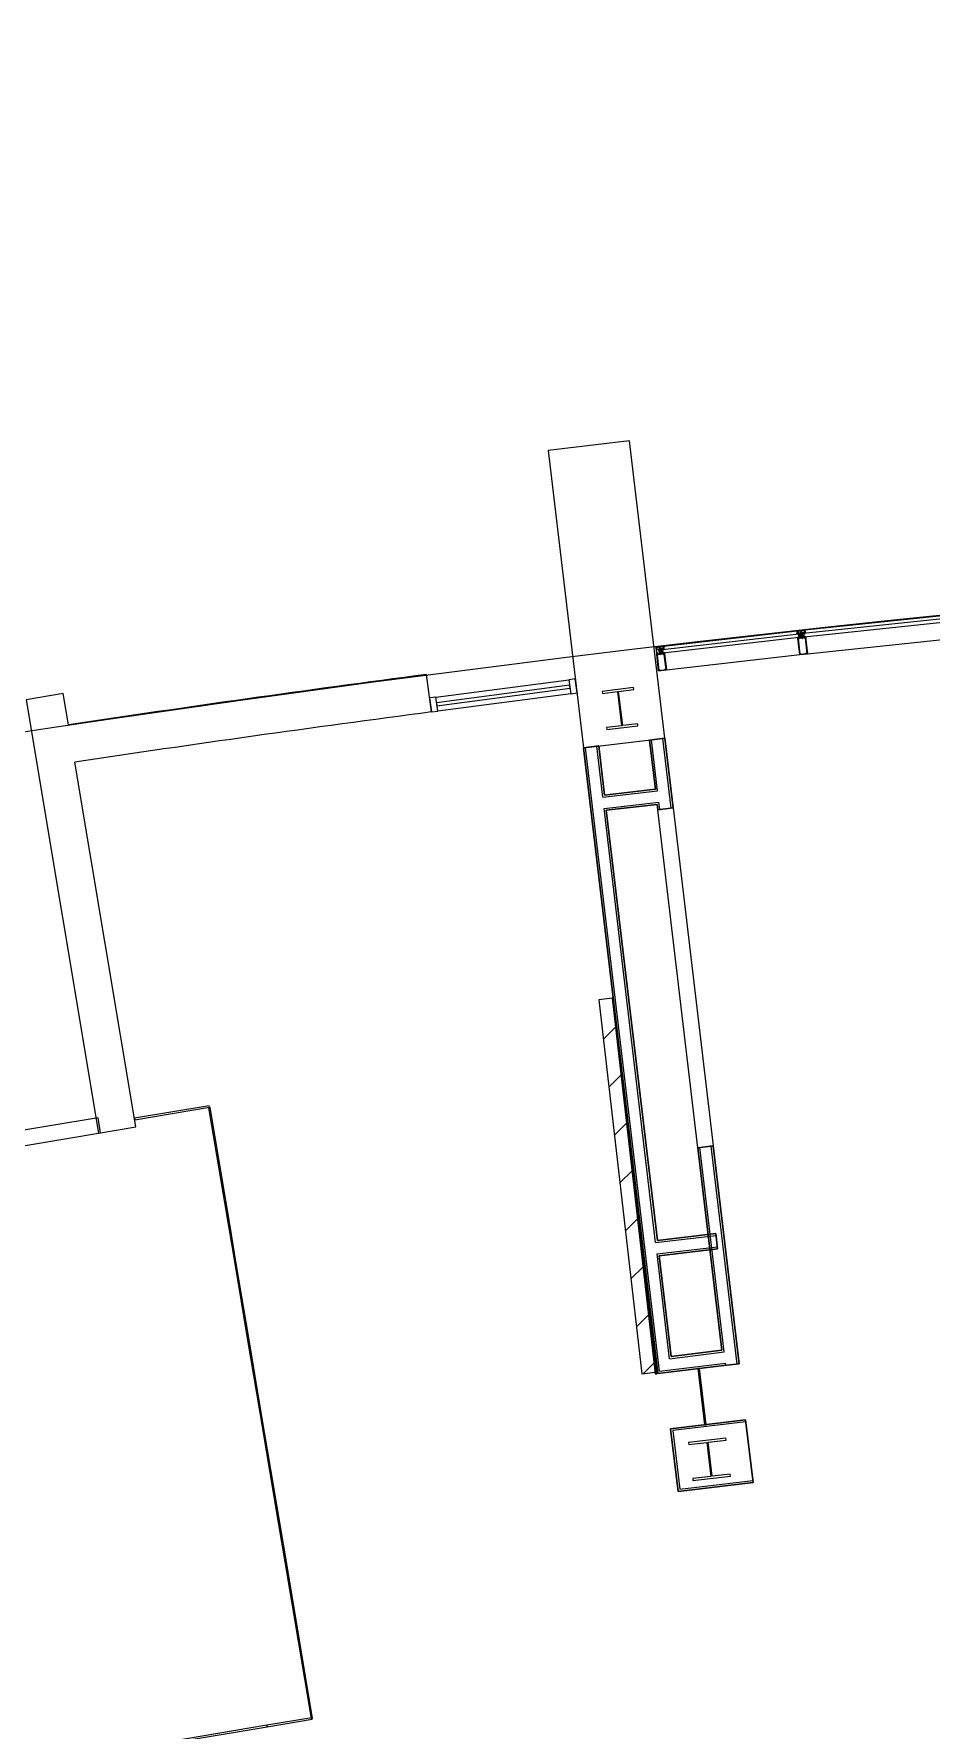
# Model space of a CAD drawing. Header units: millimetres. Extents: x -15988 to 119026, y 0 to 105082.
# Drawn here: x 26410 to 33647, y 38866 to 52541 of the extents above; entities that cross this region are included whole.
import ezdxf

# ---------------------------------------------------------------- set-up
doc = ezdxf.new("R2010")
doc.units = ezdxf.units.MM
doc.header["$LTSCALE"] = 25
doc.header["$MEASUREMENT"] = 0
doc.layers.add('PLANON_CONSTRUCTION', color=8, linetype='CONTINUOUS', lineweight=18)
doc.layers.add('PLANON_FLOOR_POLYLINE', color=5, linetype='CONTINUOUS')

msp = doc.modelspace()

# ---------------------------------------------------------------- linework, layer by layer
at = {"layer": 'PLANON_CONSTRUCTION', "lineweight": 25}
for p, q in [((31214, 49259), (30558, 49181)), ((31498, 46863), (31214, 49259)), ((30558, 49181), (30843, 46785)), ((34097, 47862), (32619, 47707)), ((32622, 47681), (34099, 47836)), ((32581, 47702), (31480, 47576)), ((31483, 47550), (32584, 47677)), ((32584, 47677), (32581, 47702)), ((32619, 47707), (32622, 47681)), ((31480, 47576), (31483, 47550)), ((29617, 47074), (29577, 47376)), ((26647, 47222), (26346, 47172)), ((26689, 46969), (26647, 47222)), ((29652, 47194), (29602, 47187)), ((29602, 47187), (29617, 47074)), ((29667, 47080), (29652, 47194)), ((30731, 47290), (29658, 47149)), ((29661, 47124), (30735, 47265)), ((30735, 47265), (30731, 47290)), ((31246, 47270), (30993, 47240)), ((30993, 47240), (30995, 47224)), ((30995, 47224), (31117, 47239)), ((31117, 47239), (31150, 46963)), ((31126, 47240), (31248, 47254)), ((31159, 46964), (31126, 47240)), ((31248, 47254), (31246, 47270)), ((26346, 47172), (26932, 43678)), ((29617, 47074), (29667, 47080)), ((29658, 47149), (29661, 47124)), ((31150, 46963), (31028, 46949)), ((31028, 46949), (31030, 46933)), ((31030, 46933), (31282, 46963)), ((31280, 46979), (31159, 46964)), ((31282, 46963), (31280, 46979)), ((30843, 46785), (31498, 46863)), ((27233, 43729), (26740, 46669)), ((26927, 43803), (22466, 43054)), ((26948, 43681), (26927, 43803)), ((22487, 42932), (26948, 43681)), ((26932, 43678), (27233, 43729)), ((31992, 41219), (31690, 41183)), ((31690, 41183), (31692, 41168)), ((31692, 41168), (31838, 41185)), ((31838, 41185), (31871, 40910)), ((31848, 41186), (31994, 41204)), ((31881, 40912), (31848, 41186)), ((31994, 41204), (31992, 41219)), ((31871, 40910), (31724, 40893)), ((31724, 40893), (31726, 40878)), ((31726, 40878), (32029, 40914)), ((32027, 40929), (31881, 40912)), ((32029, 40914), (32027, 40929))]:
    msp.add_line(p, q, dxfattribs=at)
at = {"layer": 'PLANON_CONSTRUCTION'}
for p, q in [((34081, 47886), (32629, 47733)), ((32566, 47726), (32629, 47733)), ((32628, 47732), (32567, 47725)), ((32625, 47727), (32628, 47723)), ((32629, 47722), (32628, 47732)), ((32629, 47733), (32630, 47722)), ((32632, 47708), (32629, 47733)), ((31427, 47595), (31490, 47602)), ((31428, 47584), (31427, 47595)), ((31489, 47601), (31428, 47594)), ((31428, 47594), (31429, 47584)), ((31459, 47595), (31464, 47552)), ((31484, 47595), (31486, 47592)), ((31489, 47592), (31486, 47596)), ((31486, 47592), (31486, 47589)), ((31490, 47591), (31489, 47601)), ((31489, 47591), (31490, 47591)), ((32566, 47726), (31490, 47602)), ((31490, 47602), (31491, 47591)), ((32565, 47701), (32566, 47715)), ((32567, 47715), (32566, 47726)), ((32566, 47726), (32569, 47701)), ((32566, 47715), (32567, 47715)), ((32567, 47725), (32568, 47716)), ((32567, 47715), (32567, 47712)), ((32568, 47708), (32567, 47713)), ((32568, 47716), (32569, 47716)), ((32568, 47713), (32569, 47714)), ((32570, 47708), (32568, 47708)), ((32568, 47676), (32571, 47662)), ((32569, 47716), (32571, 47721)), ((32569, 47714), (32569, 47714)), ((32570, 47710), (32570, 47710)), ((32573, 47712), (32571, 47712)), ((32571, 47662), (32573, 47662)), ((32573, 47720), (32572, 47717)), ((32572, 47717), (32572, 47714)), ((32572, 47714), (32575, 47714)), ((32587, 47537), (32572, 47669)), ((32573, 47670), (32575, 47670)), ((32573, 47662), (32573, 47665)), ((32594, 47710), (32574, 47708)), ((32574, 47668), (32574, 47667)), ((32575, 47710), (32575, 47711)), ((32575, 47663), (32589, 47540)), ((32576, 47666), (32578, 47666)), ((32581, 47664), (32576, 47664)), ((32577, 47711), (32591, 47713)), ((32577, 47713), (32577, 47711)), ((32579, 47670), (32587, 47671)), ((32579, 47668), (32579, 47668)), ((32580, 47709), (32581, 47702)), ((32596, 47669), (32581, 47667)), ((32581, 47667), (32582, 47665)), ((32584, 47671), (32583, 47677)), ((32587, 47671), (32588, 47671)), ((32588, 47671), (32597, 47672)), ((32588, 47671), (32588, 47671)), ((32591, 47713), (32592, 47713)), ((32592, 47713), (32599, 47714)), ((32592, 47710), (32592, 47704)), ((32592, 47710), (32593, 47710)), ((32592, 47704), (32593, 47704)), ((32592, 47704), (32594, 47704)), ((32595, 47674), (32592, 47704)), ((32593, 47718), (32594, 47715)), ((32593, 47714), (32605, 47716)), ((32593, 47713), (32605, 47715)), ((32593, 47713), (32593, 47714)), ((32593, 47704), (32594, 47704)), ((32594, 47718), (32603, 47719)), ((32594, 47719), (32594, 47718)), ((32604, 47711), (32594, 47710)), ((32594, 47710), (32594, 47710)), ((32594, 47710), (32594, 47710)), ((32594, 47704), (32596, 47704)), ((32594, 47704), (32594, 47704)), ((32595, 47719), (32602, 47720)), ((32596, 47718), (32596, 47715)), ((32596, 47714), (32598, 47697)), ((32596, 47711), (32596, 47714)), ((32596, 47705), (32597, 47704)), ((32596, 47704), (32596, 47705)), ((32598, 47677), (32596, 47688)), ((32597, 47674), (32596, 47674)), ((32596, 47666), (32596, 47669)), ((32597, 47704), (32598, 47704)), ((32597, 47673), (32597, 47674)), ((32598, 47666), (32597, 47666)), ((32598, 47726), (32602, 47684)), ((32598, 47704), (32599, 47693)), ((32598, 47697), (32602, 47689)), ((32598, 47689), (32599, 47687)), ((32610, 47671), (32598, 47670)), ((32598, 47670), (32598, 47667)), ((32599, 47714), (32607, 47715)), ((32599, 47714), (32599, 47714)), ((32599, 47714), (32599, 47714)), ((32599, 47693), (32601, 47688)), ((32600, 47673), (32600, 47674)), ((32607, 47673), (32600, 47673)), ((32601, 47719), (32602, 47715)), ((32604, 47698), (32602, 47714)), ((32603, 47711), (32602, 47714)), ((32602, 47689), (32604, 47698)), ((32603, 47719), (32603, 47720)), ((32603, 47705), (32604, 47705)), ((32604, 47694), (32603, 47705)), ((32603, 47688), (32604, 47694)), ((32604, 47719), (32604, 47716)), ((32605, 47711), (32604, 47711)), ((32604, 47705), (32606, 47705)), ((32604, 47705), (32604, 47705)), ((32604, 47705), (32604, 47705)), ((32605, 47716), (32605, 47715)), ((32624, 47714), (32605, 47712)), ((32605, 47712), (32605, 47711)), ((32605, 47688), (32606, 47690)), ((32606, 47712), (32607, 47712)), ((32606, 47705), (32607, 47706)), ((32606, 47705), (32608, 47705)), ((32607, 47714), (32621, 47716)), ((32607, 47715), (32607, 47714)), ((32608, 47705), (32607, 47712)), ((32607, 47706), (32607, 47705)), ((32607, 47705), (32608, 47705)), ((32607, 47689), (32609, 47678)), ((32607, 47675), (32607, 47673)), ((32608, 47705), (32611, 47676)), ((32611, 47676), (32610, 47676)), ((32610, 47674), (32619, 47675)), ((32610, 47675), (32610, 47674)), ((32610, 47668), (32610, 47671)), ((32612, 47668), (32611, 47667)), ((32627, 47672), (32612, 47671)), ((32612, 47671), (32612, 47668)), ((32619, 47713), (32620, 47707)), ((32619, 47674), (32620, 47675)), ((32619, 47675), (32619, 47674)), ((32620, 47675), (32629, 47676)), ((32621, 47716), (32621, 47718)), ((32622, 47719), (32625, 47720)), ((32623, 47675), (32622, 47682)), ((32625, 47723), (32623, 47726)), ((32624, 47716), (32624, 47716)), ((32625, 47720), (32625, 47723)), ((32627, 47718), (32625, 47718)), ((32627, 47670), (32627, 47672)), ((32633, 47670), (32627, 47669)), ((32628, 47722), (32629, 47722)), ((32629, 47720), (32628, 47720)), ((32630, 47714), (32628, 47714)), ((32628, 47674), (32629, 47673)), ((32629, 47720), (32630, 47720)), ((32629, 47716), (32629, 47717)), ((32630, 47722), (32631, 47719)), ((32632, 47722), (32630, 47722)), ((32630, 47720), (32631, 47715)), ((32630, 47672), (32632, 47672)), ((32635, 47708), (32632, 47722)), ((32633, 47676), (32635, 47676)), ((32633, 47674), (32633, 47674)), ((32647, 47546), (32633, 47669)), ((32635, 47676), (32650, 47544)), ((32636, 47669), (32636, 47672)), ((32637, 47669), (32636, 47669)), ((32638, 47683), (32637, 47669)), ((32649, 47544), (34101, 47696)), ((31429, 47584), (31430, 47585)), ((31430, 47582), (31429, 47582)), ((31429, 47581), (31433, 47545)), ((31432, 47590), (31430, 47585)), ((31430, 47583), (31430, 47582)), ((31435, 47549), (31432, 47575)), ((31433, 47586), (31434, 47589)), ((31434, 47579), (31433, 47586)), ((31433, 47577), (31455, 47579)), ((31433, 47545), (31442, 47546)), ((31433, 47545), (31434, 47538)), ((31452, 47581), (31434, 47579)), ((31434, 47538), (31436, 47539)), ((31449, 47406), (31434, 47538)), ((31436, 47536), (31436, 47536)), ((31442, 47548), (31437, 47548)), ((31437, 47535), (31440, 47535)), ((31437, 47531), (31451, 47409)), ((31443, 47533), (31438, 47532)), ((31440, 47539), (31449, 47540)), ((31441, 47536), (31441, 47537)), ((31443, 47539), (31442, 47546)), ((31443, 47546), (31443, 47547)), ((31458, 47538), (31443, 47536)), ((31443, 47536), (31443, 47533)), ((31449, 47540), (31450, 47540)), ((31449, 47540), (31449, 47540)), ((31450, 47540), (31458, 47541)), ((31453, 47582), (31452, 47581)), ((31460, 47583), (31453, 47582)), ((31453, 47579), (31454, 47579)), ((31453, 47579), (31454, 47572)), ((31454, 47583), (31467, 47585)), ((31454, 47582), (31467, 47584)), ((31454, 47582), (31454, 47583)), ((31454, 47572), (31455, 47573)), ((31454, 47572), (31455, 47573)), ((31457, 47543), (31454, 47572)), ((31455, 47587), (31464, 47588)), ((31455, 47587), (31455, 47587)), ((31455, 47587), (31455, 47583)), ((31455, 47579), (31456, 47579)), ((31455, 47579), (31455, 47579)), ((31455, 47573), (31457, 47573)), ((31455, 47573), (31455, 47573)), ((31455, 47573), (31455, 47573)), ((31456, 47588), (31464, 47589)), ((31456, 47579), (31466, 47580)), ((31457, 47587), (31458, 47584)), ((31457, 47579), (31457, 47582)), ((31457, 47582), (31459, 47566)), ((31457, 47573), (31458, 47573)), ((31457, 47573), (31457, 47573)), ((31458, 47543), (31457, 47543)), ((31458, 47573), (31459, 47573)), ((31459, 47545), (31458, 47557)), ((31459, 47541), (31458, 47543)), ((31458, 47535), (31458, 47538)), ((31459, 47535), (31458, 47535)), ((31459, 47573), (31460, 47562)), ((31459, 47566), (31463, 47558)), ((31459, 47557), (31460, 47556)), ((31471, 47540), (31459, 47539)), ((31459, 47539), (31460, 47535)), ((31460, 47582), (31460, 47583)), ((31461, 47583), (31460, 47582)), ((31460, 47562), (31462, 47557)), ((31468, 47584), (31461, 47583)), ((31461, 47541), (31461, 47543)), ((31469, 47542), (31461, 47541)), ((31462, 47588), (31463, 47584)), ((31465, 47566), (31463, 47583)), ((31463, 47558), (31465, 47566)), ((31464, 47588), (31464, 47589)), ((31464, 47580), (31464, 47583)), ((31464, 47574), (31465, 47574)), ((31465, 47563), (31464, 47574)), ((31464, 47557), (31465, 47563)), ((31465, 47588), (31465, 47584)), ((31465, 47574), (31466, 47574)), ((31465, 47574), (31465, 47574)), ((31466, 47580), (31486, 47583)), ((31466, 47580), (31466, 47580)), ((31466, 47580), (31466, 47580)), ((31466, 47574), (31468, 47574)), ((31467, 47585), (31467, 47584)), ((31467, 47580), (31469, 47581)), ((31467, 47557), (31467, 47558)), ((31469, 47583), (31468, 47584)), ((31468, 47575), (31468, 47574)), ((31468, 47574), (31468, 47575)), ((31468, 47574), (31469, 47574)), ((31468, 47574), (31469, 47574)), ((31482, 47585), (31469, 47583)), ((31469, 47574), (31469, 47581)), ((31469, 47574), (31473, 47545)), ((31469, 47558), (31470, 47547)), ((31469, 47544), (31469, 47542)), ((31473, 47546), (31471, 47555)), ((31472, 47545), (31471, 47545)), ((31471, 47544), (31471, 47543)), ((31472, 47537), (31471, 47540)), ((31472, 47543), (31480, 47544)), ((31473, 47536), (31472, 47536)), ((31488, 47541), (31473, 47540)), ((31473, 47540), (31474, 47537)), ((31480, 47582), (31481, 47576)), ((31480, 47544), (31481, 47543)), ((31481, 47544), (31490, 47545)), ((31481, 47543), (31481, 47544)), ((31482, 47587), (31482, 47585)), ((31486, 47589), (31484, 47588)), ((31484, 47544), (31484, 47550)), ((31485, 47585), (31485, 47585)), ((31486, 47586), (31488, 47587)), ((31488, 47539), (31488, 47541)), ((31490, 47589), (31489, 47589)), ((31494, 47539), (31489, 47538)), ((31491, 47589), (31490, 47589)), ((31490, 47586), (31490, 47585)), ((31490, 47583), (31492, 47583)), ((31490, 47542), (31490, 47542)), ((31491, 47541), (31494, 47541)), ((31492, 47584), (31492, 47589)), ((31494, 47545), (31496, 47545)), ((31495, 47543), (31495, 47543)), ((31509, 47415), (31495, 47538)), ((31497, 47545), (31512, 47413)), ((31512, 47413), (32587, 47537)), ((32650, 47544), (32587, 47537)), ((32589, 47540), (32593, 47540)), ((32594, 47543), (32600, 47544)), ((32594, 47542), (32594, 47543)), ((32600, 47544), (32600, 47543)), ((32602, 47541), (32634, 47545)), ((32635, 47548), (32641, 47549)), ((32635, 47546), (32635, 47548)), ((32641, 47549), (32641, 47547)), ((32643, 47546), (32647, 47546)), ((29652, 47194), (30726, 47334)), ((31512, 47413), (31449, 47406)), ((31451, 47409), (31455, 47409)), ((31456, 47412), (31462, 47413)), ((31456, 47411), (31456, 47412)), ((31462, 47413), (31462, 47411)), ((31464, 47410), (31496, 47414)), ((31497, 47417), (31503, 47418)), ((31497, 47415), (31497, 47417)), ((31503, 47418), (31503, 47416)), ((31505, 47415), (31509, 47415)), ((30740, 47221), (29667, 47080)), ((31456, 41758), (30858, 46787)), ((30999, 46387), (30950, 46798)), ((31440, 46438), (31391, 46850)), ((31550, 46298), (31483, 46861)), ((30999, 46387), (31440, 46438)), ((31010, 46295), (31451, 46346)), ((31425, 42796), (31010, 46295)), ((31766, 43561), (31442, 46285)), ((31458, 46287), (31451, 46346)), ((31565, 46300), (31889, 43576)), ((31086, 44767), (31073, 44766)), ((31073, 44766), (31190, 43756)), ((31202, 43758), (31086, 44767)), ((27823, 43899), (27221, 43798)), ((27825, 43887), (27823, 43899)), ((27221, 43798), (27223, 43786)), ((27223, 43786), (27825, 43887)), ((27831, 43885), (27819, 43883)), ((27819, 43883), (27979, 42927)), ((27992, 42929), (27831, 43885)), ((31202, 43758), (31190, 43756)), ((31190, 43756), (31202, 43758)), ((31190, 43756), (31306, 42747)), ((31319, 42748), (31202, 43758)), ((31978, 41915), (31782, 43563)), ((32082, 41816), (31873, 43574)), ((27992, 42929), (27979, 42927)), ((27979, 42927), (27992, 42929)), ((27979, 42927), (28030, 42626)), ((28042, 42628), (27992, 42929)), ((31425, 42796), (31913, 42852)), ((31319, 42748), (31306, 42747)), ((31306, 42747), (31319, 42748)), ((31306, 42747), (31422, 41738)), ((31435, 41739), (31319, 42748)), ((31436, 42704), (31923, 42761)), ((31536, 41860), (31436, 42704)), ((28042, 42628), (28030, 42626)), ((28030, 42626), (28042, 42628)), ((28030, 42626), (28131, 42025)), ((28143, 42027), (28042, 42628)), ((28143, 42027), (28131, 42025)), ((28131, 42025), (28143, 42027)), ((28131, 42025), (28232, 41424)), ((28244, 41426), (28143, 42027)), ((31536, 41860), (31978, 41915)), ((31422, 41738), (31435, 41739)), ((31456, 41758), (31988, 41823)), ((31778, 41781), (31766, 41780)), ((31766, 41780), (31820, 41326)), ((31832, 41327), (31778, 41781)), ((31991, 41806), (31988, 41823)), ((28244, 41426), (28232, 41424)), ((28232, 41424), (28244, 41426)), ((28232, 41424), (28383, 40522)), ((28396, 40524), (28244, 41426)), ((32153, 41351), (31564, 41281)), ((31820, 41326), (31832, 41327)), ((31564, 41281), (31620, 40808)), ((31620, 40808), (32209, 40878)), ((28396, 40524), (28383, 40522)), ((28383, 40522), (28396, 40524)), ((28383, 40522), (28433, 40221)), ((28446, 40223), (28396, 40524)), ((28433, 40221), (28446, 40223)), ((28446, 40223), (28433, 40221)), ((28433, 40221), (28646, 38958)), ((28658, 38960), (28446, 40223)), ((28289, 38904), (27387, 38753)), ((27389, 38740), (28291, 38892)), ((28651, 38965), (28289, 38904)), ((28289, 38904), (28291, 38892)), ((28291, 38892), (28289, 38904)), ((28291, 38892), (28653, 38953)), ((28646, 38958), (28658, 38960)), ((28653, 38953), (28651, 38965))]:
    msp.add_line(p, q, dxfattribs=at)
at = {"layer": 'PLANON_CONSTRUCTION', "lineweight": 25, "extrusion": (0, 0, -1)}
for p, q in [((32629, 47733), (32566, 47726)), ((32632, 47708), (32629, 47733)), ((31490, 47602), (31427, 47595)), ((31427, 47595), (31449, 47406)), ((31493, 47577), (31490, 47602)), ((32566, 47726), (32569, 47701)), ((32569, 47701), (32581, 47703)), ((32584, 47677), (32571, 47676)), ((32571, 47676), (32587, 47537)), ((32581, 47703), (32584, 47677)), ((32619, 47707), (32632, 47708)), ((32622, 47681), (32619, 47707)), ((32634, 47683), (32622, 47681)), ((32650, 47544), (32634, 47683)), ((31480, 47576), (31493, 47577)), ((31483, 47550), (31480, 47576)), ((31496, 47552), (31483, 47550)), ((31512, 47413), (31496, 47552)), ((32587, 47537), (32650, 47544)), ((30776, 47341), (30726, 47334)), ((30726, 47334), (30740, 47221)), ((30791, 47227), (30776, 47341)), ((31449, 47406), (31512, 47413)), ((30740, 47221), (30791, 47227))]:
    msp.add_line(p, q, dxfattribs=at)
at = {"layer": 'PLANON_CONSTRUCTION', "lineweight": 30}
for p, q in [((30966, 46800), (30843, 46785)), ((30843, 46785), (31442, 41740)), ((31013, 46404), (30966, 46800)), ((31498, 46863), (31376, 46848)), ((31376, 46848), (31423, 46452)), ((31565, 46300), (31498, 46863)), ((31423, 46452), (31013, 46404)), ((31027, 46282), (31437, 46329)), ((31439, 42813), (31027, 46282)), ((31437, 46329), (31442, 46285)), ((31442, 46285), (31565, 46300)), ((31889, 43576), (31766, 43561)), ((31766, 43561), (31960, 41928)), ((32098, 41818), (31889, 43576)), ((31911, 42868), (31439, 42813)), ((31925, 42745), (31911, 42868)), ((31454, 42690), (31925, 42745)), ((31550, 41878), (31454, 42690)), ((31960, 41928), (31550, 41878)), ((31442, 41740), (31975, 41806)), ((31975, 41804), (32098, 41818)), ((31975, 41806), (31975, 41804)), ((32151, 41367), (31546, 41295)), ((32211, 40862), (32151, 41367)), ((31546, 41295), (31606, 40790)), ((31606, 40790), (32211, 40862))]:
    msp.add_line(p, q, dxfattribs=at)
at = {"layer": 'PLANON_CONSTRUCTION', "lineweight": 9}
for p, q in [((31073, 44766), (30967, 44753)), ((30967, 44753), (31314, 41739)), ((31004, 44436), (31100, 44533)), ((31048, 44050), (31145, 44146)), ((31093, 43663), (31189, 43760)), ((31137, 43277), (31234, 43373)), ((31182, 42890), (31278, 42987)), ((31226, 42504), (31323, 42600)), ((31271, 42117), (31367, 42214)), ((31314, 41739), (31421, 41752)), ((31326, 41741), (31412, 41827))]:
    msp.add_line(p, q, dxfattribs=at)
at = {"layer": 'PLANON_CONSTRUCTION'}
for centre, radius, start, end in [((32624, 47726), 1.02, 36.2818, 216.2818), ((31433, 47589), 1.02, 336.5732, 156.5732), ((31485, 47595), 1.02, 36.5732, 216.5732), ((31490, 47590), 1.27, 115.2361, 276.5732), ((31489, 47590), 1.02, 96.5732, 276.5732), ((31490, 47591), 1.52, 276.5732, 6.5732), ((32569, 47715), 1.52, 186.2818, 276.2818), ((32568, 47713), 0.762, 96.2818, 186.2818), ((32568, 47708), 0.508, 186.2818, 276.2818), ((32569, 47715), 1.27, 276.2818, 77.6189), ((32569, 47715), 1.02, 276.2818, 96.2818), ((32571, 47710), 1.27, 96.2818, 186.2818), ((32572, 47710), 2.29, 186.2818, 231.4715), ((32570, 47708), 0.381, 276.2818, 51.4715), ((32572, 47721), 1.02, 336.2818, 156.2818), ((32573, 47669), 0.508, 96.2818, 186.2818), ((32573, 47711), 1.27, 6.2818, 96.2818), ((32572, 47710), 2.29, 321.0921, 6.2818), ((32574, 47709), 0.381, 141.0921, 276.2818), ((32577, 47668), 2.29, 141.0921, 186.2818), ((32576, 47667), 1.27, 186.2818, 276.2818), ((32575, 47713), 1.52, 6.2818, 96.2818), ((32575, 47669), 0.381, 321.0921, 96.2818), ((32576, 47663), 0.762, 96.2818, 186.2818), ((32579, 47670), 0.381, 96.2818, 231.4715), ((32577, 47668), 2.29, 6.2818, 51.4715), ((32578, 47668), 1.27, 276.2818, 6.2818), ((32581, 47665), 0.508, 276.2818, 6.2818), ((32595, 47718), 1.38, 31.6975, 165.355), ((32596, 47674), 0.254, 186.2818, 276.2818), ((32599, 47715), 4.19, 60.5691, 134.2658), ((32597, 47688), 0.762, 21.2818, 186.2818), ((32597, 47666), 0.508, 186.2818, 276.2818), ((32597, 47674), 0.254, 6.2818, 96.2818), ((32597, 47673), 0.254, 276.2818, 6.2818), ((32597, 47674), 2.79, 6.2818, 69.2461), ((32598, 47667), 0.508, 276.2818, 6.2818), ((32602, 47689), 3.63, 201.2818, 351.2818), ((32602, 47719), 1.38, 27.2234, 165.355), ((32602, 47689), 1.09, 201.2818, 351.2818), ((32606, 47689), 0.762, 6.2818, 171.2818), ((32610, 47675), 2.79, 123.3175, 186.2818), ((32610, 47675), 0.254, 96.2818, 186.2818), ((32610, 47674), 0.254, 186.2818, 276.2818), ((32611, 47668), 0.508, 186.2818, 276.2818), ((32611, 47676), 0.254, 276.2818, 6.2818), ((32612, 47668), 0.508, 276.2818, 6.2818), ((32623, 47718), 1.52, 96.2818, 186.2818), ((32625, 47716), 1.27, 96.2818, 186.2818), ((32626, 47716), 2.29, 186.2818, 231.4715), ((32624, 47714), 0.381, 276.2818, 51.4715), ((32628, 47721), 1.27, 114.9447, 276.2818), ((32628, 47721), 1.02, 96.2818, 276.2818), ((32627, 47717), 1.27, 6.2818, 96.2818), ((32627, 47670), 0.508, 186.2818, 276.2818), ((32626, 47716), 2.29, 321.0921, 6.2818), ((32628, 47714), 0.381, 141.0921, 276.2818), ((32631, 47674), 2.29, 141.0921, 186.2818), ((32629, 47722), 1.52, 276.2818, 6.2818), ((32629, 47675), 0.381, 321.0921, 96.2818), ((32630, 47673), 1.27, 186.2818, 276.2818), ((32630, 47720), 0.762, 6.2818, 96.2818), ((32630, 47715), 0.508, 276.2818, 6.2818), ((32633, 47676), 0.381, 96.2818, 231.4715), ((32631, 47674), 2.29, 6.2818, 51.4715), ((32632, 47674), 1.27, 276.2818, 6.2818), ((32633, 47669), 0.762, 6.2818, 96.2818), ((32635, 47676), 0.508, 6.2818, 96.2818), ((31430, 47584), 1.52, 186.5732, 276.5732), ((31429, 47581), 0.762, 96.5732, 186.5732), ((31430, 47583), 1.27, 276.5732, 77.9103), ((31430, 47584), 1.02, 276.5732, 96.5732), ((31433, 47575), 1.52, 96.5732, 186.5732), ((31434, 47538), 0.508, 96.5732, 186.5732), ((31436, 47549), 1.52, 186.5732, 276.5732), ((31436, 47538), 0.381, 321.3835, 96.5732), ((31438, 47536), 2.29, 141.3835, 186.5732), ((31437, 47536), 1.27, 186.5732, 276.5732), ((31438, 47532), 0.762, 96.5732, 186.5732), ((31440, 47539), 0.381, 96.5732, 231.7629), ((31438, 47536), 2.29, 6.5732, 51.7629), ((31439, 47536), 1.27, 276.5732, 6.5732), ((31442, 47547), 0.762, 6.5732, 96.5732), ((31442, 47546), 0.762, 276.5732, 6.5732), ((31443, 47533), 0.508, 276.5732, 6.5732), ((31456, 47586), 1.38, 31.9889, 165.6464), ((31460, 47584), 4.19, 60.8605, 134.5572), ((31457, 47543), 0.254, 186.5732, 276.5732), ((31459, 47557), 0.762, 21.5732, 186.5732), ((31458, 47543), 0.254, 6.5732, 96.5732), ((31458, 47541), 0.254, 276.5732, 6.5732), ((31458, 47535), 0.508, 186.5732, 276.5732), ((31458, 47543), 2.79, 6.5732, 69.5375), ((31459, 47535), 0.508, 276.5732, 6.5732), ((31463, 47557), 3.63, 201.5732, 351.5732), ((31464, 47587), 1.38, 27.5148, 165.6464), ((31463, 47557), 1.09, 201.5732, 351.5732), ((31468, 47558), 0.762, 6.5732, 171.5732), ((31471, 47544), 2.79, 123.6089, 186.5732), ((31471, 47544), 0.254, 96.5732, 186.5732), ((31472, 47543), 0.254, 186.5732, 276.5732), ((31472, 47545), 0.254, 276.5732, 6.5732), ((31472, 47537), 0.508, 186.5732, 276.5732), ((31473, 47537), 0.508, 276.5732, 6.5732), ((31484, 47587), 1.52, 96.5732, 186.5732), ((31486, 47585), 1.27, 96.5732, 186.5732), ((31487, 47585), 2.29, 186.5732, 231.7629), ((31486, 47583), 0.381, 276.5732, 51.7629), ((31488, 47585), 1.27, 6.5732, 96.5732), ((31489, 47539), 0.508, 186.5732, 276.5732), ((31488, 47585), 2.29, 321.3835, 6.5732), ((31490, 47583), 0.381, 141.3835, 276.5732), ((31490, 47544), 0.381, 321.3835, 96.5732), ((31492, 47543), 2.29, 141.3835, 186.5732), ((31491, 47542), 1.27, 186.5732, 276.5732), ((31491, 47588), 0.762, 6.5732, 96.5732), ((31492, 47584), 0.508, 276.5732, 6.5732), ((31494, 47545), 0.381, 96.5732, 231.7629), ((31492, 47543), 2.29, 6.5732, 51.7629), ((31493, 47543), 1.27, 276.5732, 6.5732), ((31494, 47538), 0.762, 6.5732, 96.5732), ((31496, 47545), 0.508, 6.5732, 96.5732), ((32593, 47542), 1.52, 276.2818, 6.2818), ((32602, 47543), 1.52, 186.2818, 276.2818), ((32634, 47546), 1.52, 276.2818, 6.2818), ((32643, 47547), 1.52, 186.2818, 276.2818), ((31455, 47411), 1.52, 276.5732, 6.5732), ((31464, 47412), 1.52, 186.5732, 276.5732), ((31496, 47415), 1.52, 276.5732, 6.5732), ((31505, 47416), 1.52, 186.5732, 276.5732)]:
    msp.add_arc(centre, radius, start, end, dxfattribs=at)
at = {"layer": 'PLANON_CONSTRUCTION', "lineweight": 25}
for radius, end in [(151512, 98.56075), (151207, 98.5588)]:
    msp.add_arc((49243, -102854), radius, 97.45783, end, dxfattribs=at)
at = {"layer": 'PLANON_FLOOR_POLYLINE', "ltscale": 0.25}
msp.add_lwpolyline([(0, 0), (-15988, 33911, -0.112855), (49811, 48639), (49811, 48236), (72290, 48236), (72290, 105082), (111406, 105082), (111406, 58346), (96166, 58346), (96166, 42598), (119026, 42598), (119026, 3482), (49430, 3482), (49430, 11455, 0.075233), (20245, 7418, 0.047303)], format="xyb", close=True, dxfattribs=at)

doc.saveas('drawing.dxf')
